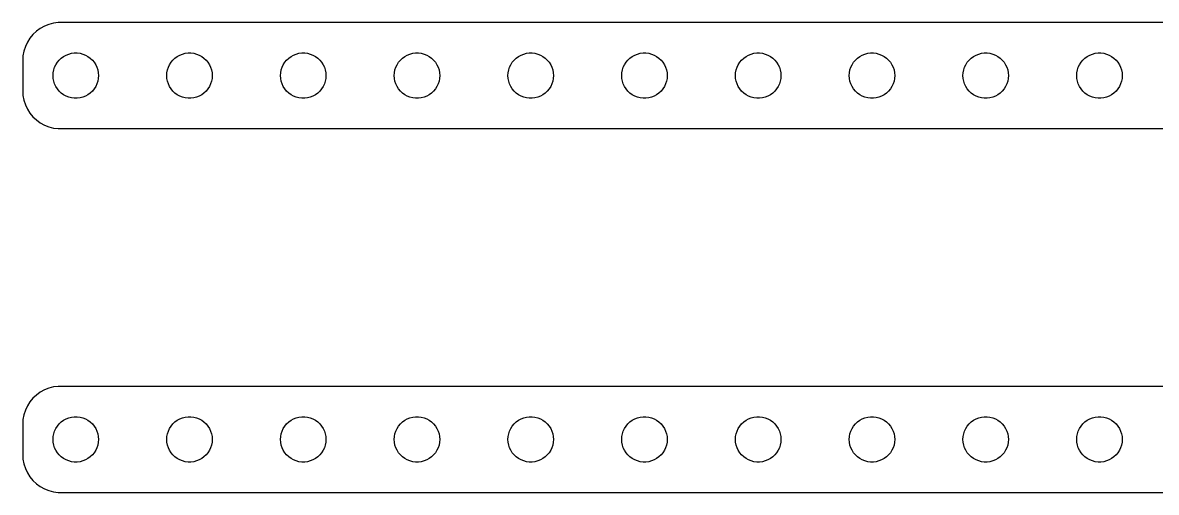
# Model space of a CAD drawing. Header units: metres. Extents: x -75 to 75, y 69 to 147.
# Drawn here: x -74.8 to 0, y 68.5 to 99.5 of the extents above; entities that cross this region are included whole.
import ezdxf

# ---------------------------------------------------------------- set-up
doc = ezdxf.new("R2010")
doc.units = ezdxf.units.M

msp = doc.modelspace()

# ---------------------------------------------------------------- linework, layer by layer
for p, q in [((-72.7184, 99.4557), (-73.0225, 99.3776)), ((-72.407, 99.4951), (-72.7184, 99.4557)), ((72.407, 99.4951), (-72.407, 99.4951)), ((-74.0724, 98.7114), (-74.2725, 98.4695)), ((-73.8436, 98.9263), (-74.0724, 98.7114)), ((-73.5896, 99.1108), (-73.8436, 98.9263)), ((-73.3144, 99.2621), (-73.5896, 99.1108)), ((-73.0225, 99.3776), (-73.3144, 99.2621)), ((-74.4408, 98.2044), (-74.5744, 97.9203)), ((-74.2725, 98.4695), (-74.4408, 98.2044)), ((-74.7303, 97.3133), (-74.75, 97)), ((-74.6714, 97.6217), (-74.7303, 97.3133)), ((-74.5744, 97.9203), (-74.6714, 97.6217)), ((-72.2061, 97.1558), (-72.0537, 97.2665)), ((-72.0537, 97.2665), (-71.8887, 97.3572)), ((-71.8887, 97.3572), (-71.7135, 97.4266)), ((-71.7135, 97.4266), (-71.5311, 97.4734)), ((-71.5311, 97.4734), (-71.3442, 97.497)), ((-71.3442, 97.497), (-71.1558, 97.497)), ((-71.1558, 97.497), (-70.9689, 97.4734)), ((-70.9689, 97.4734), (-70.7865, 97.4266)), ((-70.7865, 97.4266), (-70.6113, 97.3572)), ((-70.6113, 97.3572), (-70.4463, 97.2665)), ((-70.4463, 97.2665), (-70.2939, 97.1558)), ((-64.7061, 97.1558), (-64.5537, 97.2665)), ((-64.5537, 97.2665), (-64.3887, 97.3572)), ((-64.3887, 97.3572), (-64.2135, 97.4266)), ((-64.2135, 97.4266), (-64.0311, 97.4734)), ((-64.0311, 97.4734), (-63.8442, 97.497)), ((-63.8442, 97.497), (-63.6558, 97.497)), ((-63.6558, 97.497), (-63.4689, 97.4734)), ((-63.4689, 97.4734), (-63.2865, 97.4266)), ((-63.2865, 97.4266), (-63.1113, 97.3572)), ((-63.1113, 97.3572), (-62.9463, 97.2665)), ((-62.9463, 97.2665), (-62.7939, 97.1558)), ((-57.2061, 97.1558), (-57.0537, 97.2665)), ((-57.0537, 97.2665), (-56.8887, 97.3572)), ((-56.8887, 97.3572), (-56.7135, 97.4266)), ((-56.7135, 97.4266), (-56.5311, 97.4734)), ((-56.5311, 97.4734), (-56.3442, 97.497)), ((-56.3442, 97.497), (-56.1558, 97.497)), ((-56.1558, 97.497), (-55.9689, 97.4734)), ((-55.9689, 97.4734), (-55.7865, 97.4266)), ((-55.7865, 97.4266), (-55.6113, 97.3572)), ((-55.6113, 97.3572), (-55.4463, 97.2665)), ((-55.4463, 97.2665), (-55.2939, 97.1558)), ((-49.7061, 97.1558), (-49.5537, 97.2665)), ((-49.5537, 97.2665), (-49.3887, 97.3572)), ((-49.3887, 97.3572), (-49.2135, 97.4266)), ((-49.2135, 97.4266), (-49.0311, 97.4734)), ((-49.0311, 97.4734), (-48.8442, 97.497)), ((-48.8442, 97.497), (-48.6558, 97.497)), ((-48.6558, 97.497), (-48.4689, 97.4734)), ((-48.4689, 97.4734), (-48.2865, 97.4266)), ((-48.2865, 97.4266), (-48.1113, 97.3572)), ((-48.1113, 97.3572), (-47.9463, 97.2665)), ((-47.9463, 97.2665), (-47.7939, 97.1558)), ((-42.2061, 97.1558), (-42.0537, 97.2665)), ((-42.0537, 97.2665), (-41.8887, 97.3572)), ((-41.8887, 97.3572), (-41.7135, 97.4266)), ((-41.7135, 97.4266), (-41.5311, 97.4734)), ((-41.5311, 97.4734), (-41.3442, 97.497)), ((-41.3442, 97.497), (-41.1558, 97.497)), ((-41.1558, 97.497), (-40.9689, 97.4734)), ((-40.9689, 97.4734), (-40.7865, 97.4266)), ((-40.7865, 97.4266), (-40.6113, 97.3572)), ((-40.6113, 97.3572), (-40.4463, 97.2665)), ((-40.4463, 97.2665), (-40.2939, 97.1558)), ((-34.7061, 97.1558), (-34.5537, 97.2665)), ((-34.5537, 97.2665), (-34.3887, 97.3572)), ((-34.3887, 97.3572), (-34.2135, 97.4266)), ((-34.2135, 97.4266), (-34.0311, 97.4734)), ((-34.0311, 97.4734), (-33.8442, 97.497)), ((-33.8442, 97.497), (-33.6558, 97.497)), ((-33.6558, 97.497), (-33.4689, 97.4734)), ((-33.4689, 97.4734), (-33.2865, 97.4266)), ((-33.2865, 97.4266), (-33.1113, 97.3572)), ((-33.1113, 97.3572), (-32.9463, 97.2665)), ((-32.9463, 97.2665), (-32.7939, 97.1558)), ((-27.2061, 97.1558), (-27.0537, 97.2665)), ((-27.0537, 97.2665), (-26.8887, 97.3572)), ((-26.8887, 97.3572), (-26.7135, 97.4266)), ((-26.7135, 97.4266), (-26.5311, 97.4734)), ((-26.5311, 97.4734), (-26.3442, 97.497)), ((-26.3442, 97.497), (-26.1558, 97.497)), ((-26.1558, 97.497), (-25.9689, 97.4734)), ((-25.9689, 97.4734), (-25.7865, 97.4266)), ((-25.7865, 97.4266), (-25.6113, 97.3572)), ((-25.6113, 97.3572), (-25.4463, 97.2665)), ((-25.4463, 97.2665), (-25.2939, 97.1558)), ((-19.7061, 97.1558), (-19.5537, 97.2665)), ((-19.5537, 97.2665), (-19.3887, 97.3572)), ((-19.3887, 97.3572), (-19.2135, 97.4266)), ((-19.2135, 97.4266), (-19.0311, 97.4734)), ((-19.0311, 97.4734), (-18.8442, 97.497)), ((-18.8442, 97.497), (-18.6558, 97.497)), ((-18.6558, 97.497), (-18.4689, 97.4734)), ((-18.4689, 97.4734), (-18.2865, 97.4266)), ((-18.2865, 97.4266), (-18.1113, 97.3572)), ((-18.1113, 97.3572), (-17.9463, 97.2665)), ((-17.9463, 97.2665), (-17.7939, 97.1558)), ((-12.2061, 97.1558), (-12.0537, 97.2665)), ((-12.0537, 97.2665), (-11.8887, 97.3572)), ((-11.8887, 97.3572), (-11.7135, 97.4266)), ((-11.7135, 97.4266), (-11.5311, 97.4734)), ((-11.5311, 97.4734), (-11.3442, 97.497)), ((-11.3442, 97.497), (-11.1558, 97.497)), ((-11.1558, 97.497), (-10.9689, 97.4734)), ((-10.9689, 97.4734), (-10.7865, 97.4266)), ((-10.7865, 97.4266), (-10.6113, 97.3572)), ((-10.6113, 97.3572), (-10.4463, 97.2665)), ((-10.4463, 97.2665), (-10.2939, 97.1558)), ((-4.70613, 97.1558), (-4.55373, 97.2665)), ((-4.55373, 97.2665), (-4.38866, 97.3572)), ((-4.38866, 97.3572), (-4.21352, 97.4266)), ((-4.21352, 97.4266), (-4.03107, 97.4734)), ((-4.03107, 97.4734), (-3.84418, 97.497)), ((-3.84418, 97.497), (-3.65581, 97.497)), ((-3.65581, 97.497), (-3.46892, 97.4734)), ((-3.46892, 97.4734), (-3.28647, 97.4266)), ((-3.28647, 97.4266), (-3.11133, 97.3572)), ((-3.11133, 97.3572), (-2.94626, 97.2665)), ((-2.94626, 97.2665), (-2.79385, 97.1558)), ((-74.75, 97), (-74.75, 95)), ((-72.7029, 96.373), (-72.6447, 96.5522)), ((-72.6447, 96.5522), (-72.5645, 96.7226)), ((-72.5645, 96.7226), (-72.4635, 96.8817)), ((-72.4635, 96.8817), (-72.3434, 97.0268)), ((-72.3434, 97.0268), (-72.2061, 97.1558)), ((-70.2939, 97.1558), (-70.1565, 97.0268)), ((-70.1565, 97.0268), (-70.0365, 96.8817)), ((-70.0365, 96.8817), (-69.9355, 96.7226)), ((-69.9355, 96.7226), (-69.8553, 96.5522)), ((-69.8553, 96.5522), (-69.7971, 96.373)), ((-65.2029, 96.373), (-65.1447, 96.5522)), ((-65.1447, 96.5522), (-65.0645, 96.7226)), ((-65.0645, 96.7226), (-64.9635, 96.8817)), ((-64.9635, 96.8817), (-64.8434, 97.0268)), ((-64.8434, 97.0268), (-64.7061, 97.1558)), ((-62.7939, 97.1558), (-62.6565, 97.0268)), ((-62.6565, 97.0268), (-62.5365, 96.8817)), ((-62.5365, 96.8817), (-62.4355, 96.7226)), ((-62.4355, 96.7226), (-62.3553, 96.5522)), ((-62.3553, 96.5522), (-62.2971, 96.373)), ((-57.7029, 96.373), (-57.6447, 96.5522)), ((-57.6447, 96.5522), (-57.5645, 96.7226)), ((-57.5645, 96.7226), (-57.4635, 96.8817)), ((-57.4635, 96.8817), (-57.3434, 97.0268)), ((-57.3434, 97.0268), (-57.2061, 97.1558)), ((-55.2939, 97.1558), (-55.1565, 97.0268)), ((-55.1565, 97.0268), (-55.0365, 96.8817)), ((-55.0365, 96.8817), (-54.9355, 96.7226)), ((-54.9355, 96.7226), (-54.8553, 96.5522)), ((-54.8553, 96.5522), (-54.7971, 96.373)), ((-50.2029, 96.373), (-50.1447, 96.5522)), ((-50.1447, 96.5522), (-50.0645, 96.7226)), ((-50.0645, 96.7226), (-49.9635, 96.8817)), ((-49.9635, 96.8817), (-49.8434, 97.0268)), ((-49.8434, 97.0268), (-49.7061, 97.1558)), ((-47.7939, 97.1558), (-47.6565, 97.0268)), ((-47.6565, 97.0268), (-47.5365, 96.8817)), ((-47.5365, 96.8817), (-47.4355, 96.7226)), ((-47.4355, 96.7226), (-47.3553, 96.5522)), ((-47.3553, 96.5522), (-47.2971, 96.373)), ((-42.7029, 96.373), (-42.6447, 96.5522)), ((-42.6447, 96.5522), (-42.5645, 96.7226)), ((-42.5645, 96.7226), (-42.4635, 96.8817)), ((-42.4635, 96.8817), (-42.3434, 97.0268)), ((-42.3434, 97.0268), (-42.2061, 97.1558)), ((-40.2939, 97.1558), (-40.1565, 97.0268)), ((-40.1565, 97.0268), (-40.0365, 96.8817)), ((-40.0365, 96.8817), (-39.9355, 96.7226)), ((-39.9355, 96.7226), (-39.8553, 96.5522)), ((-39.8553, 96.5522), (-39.7971, 96.373)), ((-35.2029, 96.373), (-35.1447, 96.5522)), ((-35.1447, 96.5522), (-35.0645, 96.7226)), ((-35.0645, 96.7226), (-34.9635, 96.8817)), ((-34.9635, 96.8817), (-34.8434, 97.0268)), ((-34.8434, 97.0268), (-34.7061, 97.1558)), ((-32.7939, 97.1558), (-32.6565, 97.0268)), ((-32.6565, 97.0268), (-32.5365, 96.8817)), ((-32.5365, 96.8817), (-32.4355, 96.7226)), ((-32.4355, 96.7226), (-32.3553, 96.5522)), ((-32.3553, 96.5522), (-32.2971, 96.373)), ((-27.7029, 96.373), (-27.6447, 96.5522)), ((-27.6447, 96.5522), (-27.5645, 96.7226)), ((-27.5645, 96.7226), (-27.4635, 96.8817)), ((-27.4635, 96.8817), (-27.3434, 97.0268)), ((-27.3434, 97.0268), (-27.2061, 97.1558)), ((-25.2939, 97.1558), (-25.1565, 97.0268)), ((-25.1565, 97.0268), (-25.0365, 96.8817)), ((-25.0365, 96.8817), (-24.9355, 96.7226)), ((-24.9355, 96.7226), (-24.8553, 96.5522)), ((-24.8553, 96.5522), (-24.7971, 96.373)), ((-20.2029, 96.373), (-20.1447, 96.5522)), ((-20.1447, 96.5522), (-20.0645, 96.7226)), ((-20.0645, 96.7226), (-19.9635, 96.8817)), ((-19.9635, 96.8817), (-19.8434, 97.0268)), ((-19.8434, 97.0268), (-19.7061, 97.1558)), ((-17.7939, 97.1558), (-17.6565, 97.0268)), ((-17.6565, 97.0268), (-17.5365, 96.8817)), ((-17.5365, 96.8817), (-17.4355, 96.7226)), ((-17.4355, 96.7226), (-17.3553, 96.5522)), ((-17.3553, 96.5522), (-17.2971, 96.373)), ((-12.7029, 96.373), (-12.6447, 96.5522)), ((-12.6447, 96.5522), (-12.5645, 96.7226)), ((-12.5645, 96.7226), (-12.4635, 96.8817)), ((-12.4635, 96.8817), (-12.3434, 97.0268)), ((-12.3434, 97.0268), (-12.2061, 97.1558)), ((-10.2939, 97.1558), (-10.1565, 97.0268)), ((-10.1565, 97.0268), (-10.0365, 96.8817)), ((-10.0365, 96.8817), (-9.93553, 96.7226)), ((-9.93553, 96.7226), (-9.85533, 96.5522)), ((-9.85533, 96.5522), (-9.79712, 96.373)), ((-5.20287, 96.373), (-5.14465, 96.5522)), ((-5.14465, 96.5522), (-5.06445, 96.7226)), ((-5.06445, 96.7226), (-4.96352, 96.8817)), ((-4.96352, 96.8817), (-4.84344, 97.0268)), ((-4.84344, 97.0268), (-4.70613, 97.1558)), ((-2.79385, 97.1558), (-2.65654, 97.0268)), ((-2.65654, 97.0268), (-2.53647, 96.8817)), ((-2.53647, 96.8817), (-2.43553, 96.7226)), ((-2.43553, 96.7226), (-2.35533, 96.5522)), ((-2.35533, 96.5522), (-2.29712, 96.373)), ((-72.75, 96), (-72.7382, 96.188)), ((-72.7382, 95.812), (-72.75, 96)), ((-72.7382, 96.188), (-72.7029, 96.373)), ((-72.7029, 95.627), (-72.7382, 95.812)), ((-69.7971, 96.373), (-69.7618, 96.188)), ((-69.7618, 95.812), (-69.7971, 95.627)), ((-69.7618, 96.188), (-69.75, 96)), ((-69.75, 96), (-69.7618, 95.812)), ((-65.25, 96), (-65.2382, 96.188)), ((-65.2382, 95.812), (-65.25, 96)), ((-65.2382, 96.188), (-65.2029, 96.373)), ((-65.2029, 95.627), (-65.2382, 95.812)), ((-62.2971, 96.373), (-62.2618, 96.188)), ((-62.2618, 95.812), (-62.2971, 95.627)), ((-62.2618, 96.188), (-62.25, 96)), ((-62.25, 96), (-62.2618, 95.812)), ((-57.75, 96), (-57.7382, 96.188)), ((-57.7382, 95.812), (-57.75, 96)), ((-57.7382, 96.188), (-57.7029, 96.373)), ((-57.7029, 95.627), (-57.7382, 95.812)), ((-54.7971, 96.373), (-54.7618, 96.188)), ((-54.7618, 95.812), (-54.7971, 95.627)), ((-54.7618, 96.188), (-54.75, 96)), ((-54.75, 96), (-54.7618, 95.812)), ((-50.25, 96), (-50.2382, 96.188)), ((-50.2382, 95.812), (-50.25, 96)), ((-50.2382, 96.188), (-50.2029, 96.373)), ((-50.2029, 95.627), (-50.2382, 95.812)), ((-47.2971, 96.373), (-47.2618, 96.188)), ((-47.2618, 95.812), (-47.2971, 95.627)), ((-47.2618, 96.188), (-47.25, 96)), ((-47.25, 96), (-47.2618, 95.812)), ((-42.75, 96), (-42.7382, 96.188)), ((-42.7382, 95.812), (-42.75, 96)), ((-42.7382, 96.188), (-42.7029, 96.373)), ((-42.7029, 95.627), (-42.7382, 95.812)), ((-39.7971, 96.373), (-39.7618, 96.188)), ((-39.7618, 95.812), (-39.7971, 95.627)), ((-39.7618, 96.188), (-39.75, 96)), ((-39.75, 96), (-39.7618, 95.812)), ((-35.25, 96), (-35.2382, 96.188)), ((-35.2382, 95.812), (-35.25, 96)), ((-35.2382, 96.188), (-35.2029, 96.373)), ((-35.2029, 95.627), (-35.2382, 95.812)), ((-32.2971, 96.373), (-32.2618, 96.188)), ((-32.2618, 95.812), (-32.2971, 95.627)), ((-32.2618, 96.188), (-32.25, 96)), ((-32.25, 96), (-32.2618, 95.812)), ((-27.75, 96), (-27.7382, 96.188)), ((-27.7382, 95.812), (-27.75, 96)), ((-27.7382, 96.188), (-27.7029, 96.373)), ((-27.7029, 95.627), (-27.7382, 95.812)), ((-24.7971, 96.373), (-24.7618, 96.188)), ((-24.7618, 95.812), (-24.7971, 95.627)), ((-24.7618, 96.188), (-24.75, 96)), ((-24.75, 96), (-24.7618, 95.812)), ((-20.25, 96), (-20.2382, 96.188)), ((-20.2382, 95.812), (-20.25, 96)), ((-20.2382, 96.188), (-20.2029, 96.373)), ((-20.2029, 95.627), (-20.2382, 95.812)), ((-17.2971, 96.373), (-17.2618, 96.188)), ((-17.2618, 95.812), (-17.2971, 95.627)), ((-17.2618, 96.188), (-17.25, 96)), ((-17.25, 96), (-17.2618, 95.812)), ((-12.75, 96), (-12.7382, 96.188)), ((-12.7382, 95.812), (-12.75, 96)), ((-12.7382, 96.188), (-12.7029, 96.373)), ((-12.7029, 95.627), (-12.7382, 95.812)), ((-9.79712, 96.373), (-9.76183, 96.188)), ((-9.76183, 95.812), (-9.79712, 95.627)), ((-9.76183, 96.188), (-9.75, 96)), ((-9.75, 96), (-9.76183, 95.812)), ((-5.25, 96), (-5.23816, 96.188)), ((-5.23816, 95.812), (-5.25, 96)), ((-5.23816, 96.188), (-5.20287, 96.373)), ((-5.20287, 95.627), (-5.23816, 95.812)), ((-2.29712, 96.373), (-2.26183, 96.188)), ((-2.26183, 95.812), (-2.29712, 95.627)), ((-2.26183, 96.188), (-2.25, 96)), ((-2.25, 96), (-2.26183, 95.812)), ((-74.75, 95), (-74.7303, 94.6867)), ((-72.6447, 95.4478), (-72.7029, 95.627)), ((-72.5645, 95.2774), (-72.6447, 95.4478)), ((-72.4635, 95.1183), (-72.5645, 95.2774)), ((-72.3434, 94.9732), (-72.4635, 95.1183)), ((-72.2061, 94.8442), (-72.3434, 94.9732)), ((-70.1565, 94.9732), (-70.2939, 94.8442)), ((-70.0365, 95.1183), (-70.1565, 94.9732)), ((-69.9355, 95.2774), (-70.0365, 95.1183)), ((-69.8553, 95.4478), (-69.9355, 95.2774)), ((-69.7971, 95.627), (-69.8553, 95.4478)), ((-65.1447, 95.4478), (-65.2029, 95.627)), ((-65.0645, 95.2774), (-65.1447, 95.4478)), ((-64.9635, 95.1183), (-65.0645, 95.2774)), ((-64.8434, 94.9732), (-64.9635, 95.1183)), ((-64.7061, 94.8442), (-64.8434, 94.9732)), ((-62.6565, 94.9732), (-62.7939, 94.8442)), ((-62.5365, 95.1183), (-62.6565, 94.9732)), ((-62.4355, 95.2774), (-62.5365, 95.1183)), ((-62.3553, 95.4478), (-62.4355, 95.2774)), ((-62.2971, 95.627), (-62.3553, 95.4478)), ((-57.6447, 95.4478), (-57.7029, 95.627)), ((-57.5645, 95.2774), (-57.6447, 95.4478)), ((-57.4635, 95.1183), (-57.5645, 95.2774)), ((-57.3434, 94.9732), (-57.4635, 95.1183)), ((-57.2061, 94.8442), (-57.3434, 94.9732)), ((-55.1565, 94.9732), (-55.2939, 94.8442)), ((-55.0365, 95.1183), (-55.1565, 94.9732)), ((-54.9355, 95.2774), (-55.0365, 95.1183)), ((-54.8553, 95.4478), (-54.9355, 95.2774)), ((-54.7971, 95.627), (-54.8553, 95.4478)), ((-50.1447, 95.4478), (-50.2029, 95.627)), ((-50.0645, 95.2774), (-50.1447, 95.4478)), ((-49.9635, 95.1183), (-50.0645, 95.2774)), ((-49.8434, 94.9732), (-49.9635, 95.1183)), ((-49.7061, 94.8442), (-49.8434, 94.9732)), ((-47.6565, 94.9732), (-47.7939, 94.8442)), ((-47.5365, 95.1183), (-47.6565, 94.9732)), ((-47.4355, 95.2774), (-47.5365, 95.1183)), ((-47.3553, 95.4478), (-47.4355, 95.2774)), ((-47.2971, 95.627), (-47.3553, 95.4478)), ((-42.6447, 95.4478), (-42.7029, 95.627)), ((-42.5645, 95.2774), (-42.6447, 95.4478)), ((-42.4635, 95.1183), (-42.5645, 95.2774)), ((-42.3434, 94.9732), (-42.4635, 95.1183)), ((-42.2061, 94.8442), (-42.3434, 94.9732)), ((-40.1565, 94.9732), (-40.2939, 94.8442)), ((-40.0365, 95.1183), (-40.1565, 94.9732)), ((-39.9355, 95.2774), (-40.0365, 95.1183)), ((-39.8553, 95.4478), (-39.9355, 95.2774)), ((-39.7971, 95.627), (-39.8553, 95.4478)), ((-35.1447, 95.4478), (-35.2029, 95.627)), ((-35.0645, 95.2774), (-35.1447, 95.4478)), ((-34.9635, 95.1183), (-35.0645, 95.2774)), ((-34.8434, 94.9732), (-34.9635, 95.1183)), ((-34.7061, 94.8442), (-34.8434, 94.9732)), ((-32.6565, 94.9732), (-32.7939, 94.8442)), ((-32.5365, 95.1183), (-32.6565, 94.9732)), ((-32.4355, 95.2774), (-32.5365, 95.1183)), ((-32.3553, 95.4478), (-32.4355, 95.2774)), ((-32.2971, 95.627), (-32.3553, 95.4478)), ((-27.6447, 95.4478), (-27.7029, 95.627)), ((-27.5645, 95.2774), (-27.6447, 95.4478)), ((-27.4635, 95.1183), (-27.5645, 95.2774)), ((-27.3434, 94.9732), (-27.4635, 95.1183)), ((-27.2061, 94.8442), (-27.3434, 94.9732)), ((-25.1565, 94.9732), (-25.2939, 94.8442)), ((-25.0365, 95.1183), (-25.1565, 94.9732)), ((-24.9355, 95.2774), (-25.0365, 95.1183)), ((-24.8553, 95.4478), (-24.9355, 95.2774)), ((-24.7971, 95.627), (-24.8553, 95.4478)), ((-20.1447, 95.4478), (-20.2029, 95.627)), ((-20.0645, 95.2774), (-20.1447, 95.4478)), ((-19.9635, 95.1183), (-20.0645, 95.2774)), ((-19.8434, 94.9732), (-19.9635, 95.1183)), ((-19.7061, 94.8442), (-19.8434, 94.9732)), ((-17.6565, 94.9732), (-17.7939, 94.8442)), ((-17.5365, 95.1183), (-17.6565, 94.9732)), ((-17.4355, 95.2774), (-17.5365, 95.1183)), ((-17.3553, 95.4478), (-17.4355, 95.2774)), ((-17.2971, 95.627), (-17.3553, 95.4478)), ((-12.6447, 95.4478), (-12.7029, 95.627)), ((-12.5645, 95.2774), (-12.6447, 95.4478)), ((-12.4635, 95.1183), (-12.5645, 95.2774)), ((-12.3434, 94.9732), (-12.4635, 95.1183)), ((-12.2061, 94.8442), (-12.3434, 94.9732)), ((-10.1565, 94.9732), (-10.2939, 94.8442)), ((-10.0365, 95.1183), (-10.1565, 94.9732)), ((-9.93553, 95.2774), (-10.0365, 95.1183)), ((-9.85533, 95.4478), (-9.93553, 95.2774)), ((-9.79712, 95.627), (-9.85533, 95.4478)), ((-5.14465, 95.4478), (-5.20287, 95.627)), ((-5.06445, 95.2774), (-5.14465, 95.4478)), ((-4.96352, 95.1183), (-5.06445, 95.2774)), ((-4.84344, 94.9732), (-4.96352, 95.1183)), ((-4.70613, 94.8442), (-4.84344, 94.9732)), ((-2.65654, 94.9732), (-2.79385, 94.8442)), ((-2.53647, 95.1183), (-2.65654, 94.9732)), ((-2.43553, 95.2774), (-2.53647, 95.1183)), ((-2.35533, 95.4478), (-2.43553, 95.2774)), ((-2.29712, 95.627), (-2.35533, 95.4478)), ((-74.7303, 94.6867), (-74.6714, 94.3783)), ((-74.6714, 94.3783), (-74.5744, 94.0797)), ((-72.0537, 94.7335), (-72.2061, 94.8442)), ((-71.8887, 94.6428), (-72.0537, 94.7335)), ((-71.7135, 94.5734), (-71.8887, 94.6428)), ((-71.5311, 94.5266), (-71.7135, 94.5734)), ((-71.3442, 94.503), (-71.5311, 94.5266)), ((-71.1558, 94.503), (-71.3442, 94.503)), ((-70.9689, 94.5266), (-71.1558, 94.503)), ((-70.7865, 94.5734), (-70.9689, 94.5266)), ((-70.6113, 94.6428), (-70.7865, 94.5734)), ((-70.4463, 94.7335), (-70.6113, 94.6428)), ((-70.2939, 94.8442), (-70.4463, 94.7335)), ((-64.5537, 94.7335), (-64.7061, 94.8442)), ((-64.3887, 94.6428), (-64.5537, 94.7335)), ((-64.2135, 94.5734), (-64.3887, 94.6428)), ((-64.0311, 94.5266), (-64.2135, 94.5734)), ((-63.8442, 94.503), (-64.0311, 94.5266)), ((-63.6558, 94.503), (-63.8442, 94.503)), ((-63.4689, 94.5266), (-63.6558, 94.503)), ((-63.2865, 94.5734), (-63.4689, 94.5266)), ((-63.1113, 94.6428), (-63.2865, 94.5734)), ((-62.9463, 94.7335), (-63.1113, 94.6428)), ((-62.7939, 94.8442), (-62.9463, 94.7335)), ((-57.0537, 94.7335), (-57.2061, 94.8442)), ((-56.8887, 94.6428), (-57.0537, 94.7335)), ((-56.7135, 94.5734), (-56.8887, 94.6428)), ((-56.5311, 94.5266), (-56.7135, 94.5734)), ((-56.3442, 94.503), (-56.5311, 94.5266)), ((-56.1558, 94.503), (-56.3442, 94.503)), ((-55.9689, 94.5266), (-56.1558, 94.503)), ((-55.7865, 94.5734), (-55.9689, 94.5266)), ((-55.6113, 94.6428), (-55.7865, 94.5734)), ((-55.4463, 94.7335), (-55.6113, 94.6428)), ((-55.2939, 94.8442), (-55.4463, 94.7335)), ((-49.5537, 94.7335), (-49.7061, 94.8442)), ((-49.3887, 94.6428), (-49.5537, 94.7335)), ((-49.2135, 94.5734), (-49.3887, 94.6428)), ((-49.0311, 94.5266), (-49.2135, 94.5734)), ((-48.8442, 94.503), (-49.0311, 94.5266)), ((-48.6558, 94.503), (-48.8442, 94.503)), ((-48.4689, 94.5266), (-48.6558, 94.503)), ((-48.2865, 94.5734), (-48.4689, 94.5266)), ((-48.1113, 94.6428), (-48.2865, 94.5734)), ((-47.9463, 94.7335), (-48.1113, 94.6428)), ((-47.7939, 94.8442), (-47.9463, 94.7335)), ((-42.0537, 94.7335), (-42.2061, 94.8442)), ((-41.8887, 94.6428), (-42.0537, 94.7335)), ((-41.7135, 94.5734), (-41.8887, 94.6428)), ((-41.5311, 94.5266), (-41.7135, 94.5734)), ((-41.3442, 94.503), (-41.5311, 94.5266)), ((-41.1558, 94.503), (-41.3442, 94.503)), ((-40.9689, 94.5266), (-41.1558, 94.503)), ((-40.7865, 94.5734), (-40.9689, 94.5266)), ((-40.6113, 94.6428), (-40.7865, 94.5734)), ((-40.4463, 94.7335), (-40.6113, 94.6428)), ((-40.2939, 94.8442), (-40.4463, 94.7335)), ((-34.5537, 94.7335), (-34.7061, 94.8442)), ((-34.3887, 94.6428), (-34.5537, 94.7335)), ((-34.2135, 94.5734), (-34.3887, 94.6428)), ((-34.0311, 94.5266), (-34.2135, 94.5734)), ((-33.8442, 94.503), (-34.0311, 94.5266)), ((-33.6558, 94.503), (-33.8442, 94.503)), ((-33.4689, 94.5266), (-33.6558, 94.503)), ((-33.2865, 94.5734), (-33.4689, 94.5266)), ((-33.1113, 94.6428), (-33.2865, 94.5734)), ((-32.9463, 94.7335), (-33.1113, 94.6428)), ((-32.7939, 94.8442), (-32.9463, 94.7335)), ((-27.0537, 94.7335), (-27.2061, 94.8442)), ((-26.8887, 94.6428), (-27.0537, 94.7335)), ((-26.7135, 94.5734), (-26.8887, 94.6428)), ((-26.5311, 94.5266), (-26.7135, 94.5734)), ((-26.3442, 94.503), (-26.5311, 94.5266)), ((-26.1558, 94.503), (-26.3442, 94.503)), ((-25.9689, 94.5266), (-26.1558, 94.503)), ((-25.7865, 94.5734), (-25.9689, 94.5266)), ((-25.6113, 94.6428), (-25.7865, 94.5734)), ((-25.4463, 94.7335), (-25.6113, 94.6428)), ((-25.2939, 94.8442), (-25.4463, 94.7335)), ((-19.5537, 94.7335), (-19.7061, 94.8442)), ((-19.3887, 94.6428), (-19.5537, 94.7335)), ((-19.2135, 94.5734), (-19.3887, 94.6428)), ((-19.0311, 94.5266), (-19.2135, 94.5734)), ((-18.8442, 94.503), (-19.0311, 94.5266)), ((-18.6558, 94.503), (-18.8442, 94.503)), ((-18.4689, 94.5266), (-18.6558, 94.503)), ((-18.2865, 94.5734), (-18.4689, 94.5266)), ((-18.1113, 94.6428), (-18.2865, 94.5734)), ((-17.9463, 94.7335), (-18.1113, 94.6428)), ((-17.7939, 94.8442), (-17.9463, 94.7335)), ((-12.0537, 94.7335), (-12.2061, 94.8442)), ((-11.8887, 94.6428), (-12.0537, 94.7335)), ((-11.7135, 94.5734), (-11.8887, 94.6428)), ((-11.5311, 94.5266), (-11.7135, 94.5734)), ((-11.3442, 94.503), (-11.5311, 94.5266)), ((-11.1558, 94.503), (-11.3442, 94.503)), ((-10.9689, 94.5266), (-11.1558, 94.503)), ((-10.7865, 94.5734), (-10.9689, 94.5266)), ((-10.6113, 94.6428), (-10.7865, 94.5734)), ((-10.4463, 94.7335), (-10.6113, 94.6428)), ((-10.2939, 94.8442), (-10.4463, 94.7335)), ((-4.55373, 94.7335), (-4.70613, 94.8442)), ((-4.38866, 94.6428), (-4.55373, 94.7335)), ((-4.21352, 94.5734), (-4.38866, 94.6428)), ((-4.03107, 94.5266), (-4.21352, 94.5734)), ((-3.84418, 94.503), (-4.03107, 94.5266)), ((-3.65581, 94.503), (-3.84418, 94.503)), ((-3.46892, 94.5266), (-3.65581, 94.503)), ((-3.28647, 94.5734), (-3.46892, 94.5266)), ((-3.11133, 94.6428), (-3.28647, 94.5734)), ((-2.94626, 94.7335), (-3.11133, 94.6428)), ((-2.79385, 94.8442), (-2.94626, 94.7335)), ((-74.5744, 94.0797), (-74.4408, 93.7956)), ((-74.4408, 93.7956), (-74.2725, 93.5305)), ((-74.2725, 93.5305), (-74.0724, 93.2886)), ((-74.0724, 93.2886), (-73.8436, 93.0737)), ((-73.8436, 93.0737), (-73.5896, 92.8892)), ((-73.5896, 92.8892), (-73.3144, 92.7379)), ((-73.3144, 92.7379), (-73.0225, 92.6224)), ((-73.0225, 92.6224), (-72.7184, 92.5443)), ((-72.7184, 92.5443), (-72.407, 92.5049)), ((-72.407, 92.5049), (72.407, 92.5049)), ((-73.8436, 74.9263), (-74.0724, 74.7114)), ((-73.5896, 75.1108), (-73.8436, 74.9263)), ((-73.3144, 75.2621), (-73.5896, 75.1108)), ((-73.0225, 75.3776), (-73.3144, 75.2621)), ((-72.7184, 75.4557), (-73.0225, 75.3776)), ((-72.407, 75.4951), (-72.7184, 75.4557)), ((72.407, 75.4951), (-72.407, 75.4951)), ((-74.4408, 74.2044), (-74.5744, 73.9203)), ((-74.2725, 74.4695), (-74.4408, 74.2044)), ((-74.0724, 74.7114), (-74.2725, 74.4695)), ((-74.7303, 73.3133), (-74.75, 73)), ((-74.6714, 73.6217), (-74.7303, 73.3133)), ((-74.5744, 73.9203), (-74.6714, 73.6217)), ((-72.2061, 73.1558), (-72.0537, 73.2665)), ((-72.0537, 73.2665), (-71.8887, 73.3572)), ((-71.8887, 73.3572), (-71.7135, 73.4266)), ((-71.7135, 73.4266), (-71.5311, 73.4734)), ((-71.5311, 73.4734), (-71.3442, 73.497)), ((-71.3442, 73.497), (-71.1558, 73.497)), ((-71.1558, 73.497), (-70.9689, 73.4734)), ((-70.9689, 73.4734), (-70.7865, 73.4266)), ((-70.7865, 73.4266), (-70.6113, 73.3572)), ((-70.6113, 73.3572), (-70.4463, 73.2665)), ((-70.4463, 73.2665), (-70.2939, 73.1558)), ((-64.7061, 73.1558), (-64.5537, 73.2665)), ((-64.5537, 73.2665), (-64.3887, 73.3572)), ((-64.3887, 73.3572), (-64.2135, 73.4266)), ((-64.2135, 73.4266), (-64.0311, 73.4734)), ((-64.0311, 73.4734), (-63.8442, 73.497)), ((-63.8442, 73.497), (-63.6558, 73.497)), ((-63.6558, 73.497), (-63.4689, 73.4734)), ((-63.4689, 73.4734), (-63.2865, 73.4266)), ((-63.2865, 73.4266), (-63.1113, 73.3572)), ((-63.1113, 73.3572), (-62.9463, 73.2665)), ((-62.9463, 73.2665), (-62.7939, 73.1558)), ((-57.2061, 73.1558), (-57.0537, 73.2665)), ((-57.0537, 73.2665), (-56.8887, 73.3572)), ((-56.8887, 73.3572), (-56.7135, 73.4266)), ((-56.7135, 73.4266), (-56.5311, 73.4734)), ((-56.5311, 73.4734), (-56.3442, 73.497)), ((-56.3442, 73.497), (-56.1558, 73.497)), ((-56.1558, 73.497), (-55.9689, 73.4734)), ((-55.9689, 73.4734), (-55.7865, 73.4266)), ((-55.7865, 73.4266), (-55.6113, 73.3572)), ((-55.6113, 73.3572), (-55.4463, 73.2665)), ((-55.4463, 73.2665), (-55.2939, 73.1558)), ((-49.7061, 73.1558), (-49.5537, 73.2665)), ((-49.5537, 73.2665), (-49.3887, 73.3572)), ((-49.3887, 73.3572), (-49.2135, 73.4266)), ((-49.2135, 73.4266), (-49.0311, 73.4734)), ((-49.0311, 73.4734), (-48.8442, 73.497)), ((-48.8442, 73.497), (-48.6558, 73.497)), ((-48.6558, 73.497), (-48.4689, 73.4734)), ((-48.4689, 73.4734), (-48.2865, 73.4266)), ((-48.2865, 73.4266), (-48.1113, 73.3572)), ((-48.1113, 73.3572), (-47.9463, 73.2665)), ((-47.9463, 73.2665), (-47.7939, 73.1558)), ((-42.2061, 73.1558), (-42.0537, 73.2665)), ((-42.0537, 73.2665), (-41.8887, 73.3572)), ((-41.8887, 73.3572), (-41.7135, 73.4266)), ((-41.7135, 73.4266), (-41.5311, 73.4734)), ((-41.5311, 73.4734), (-41.3442, 73.497)), ((-41.3442, 73.497), (-41.1558, 73.497)), ((-41.1558, 73.497), (-40.9689, 73.4734)), ((-40.9689, 73.4734), (-40.7865, 73.4266)), ((-40.7865, 73.4266), (-40.6113, 73.3572)), ((-40.6113, 73.3572), (-40.4463, 73.2665)), ((-40.4463, 73.2665), (-40.2939, 73.1558)), ((-34.7061, 73.1558), (-34.5537, 73.2665)), ((-34.5537, 73.2665), (-34.3887, 73.3572)), ((-34.3887, 73.3572), (-34.2135, 73.4266)), ((-34.2135, 73.4266), (-34.0311, 73.4734)), ((-34.0311, 73.4734), (-33.8442, 73.497)), ((-33.8442, 73.497), (-33.6558, 73.497)), ((-33.6558, 73.497), (-33.4689, 73.4734)), ((-33.4689, 73.4734), (-33.2865, 73.4266)), ((-33.2865, 73.4266), (-33.1113, 73.3572)), ((-33.1113, 73.3572), (-32.9463, 73.2665)), ((-32.9463, 73.2665), (-32.7939, 73.1558)), ((-27.2061, 73.1558), (-27.0537, 73.2665)), ((-27.0537, 73.2665), (-26.8887, 73.3572)), ((-26.8887, 73.3572), (-26.7135, 73.4266)), ((-26.7135, 73.4266), (-26.5311, 73.4734)), ((-26.5311, 73.4734), (-26.3442, 73.497)), ((-26.3442, 73.497), (-26.1558, 73.497)), ((-26.1558, 73.497), (-25.9689, 73.4734)), ((-25.9689, 73.4734), (-25.7865, 73.4266)), ((-25.7865, 73.4266), (-25.6113, 73.3572)), ((-25.6113, 73.3572), (-25.4463, 73.2665)), ((-25.4463, 73.2665), (-25.2939, 73.1558)), ((-19.7061, 73.1558), (-19.5537, 73.2665)), ((-19.5537, 73.2665), (-19.3887, 73.3572)), ((-19.3887, 73.3572), (-19.2135, 73.4266)), ((-19.2135, 73.4266), (-19.0311, 73.4734)), ((-19.0311, 73.4734), (-18.8442, 73.497)), ((-18.8442, 73.497), (-18.6558, 73.497)), ((-18.6558, 73.497), (-18.4689, 73.4734)), ((-18.4689, 73.4734), (-18.2865, 73.4266)), ((-18.2865, 73.4266), (-18.1113, 73.3572)), ((-18.1113, 73.3572), (-17.9463, 73.2665)), ((-17.9463, 73.2665), (-17.7939, 73.1558)), ((-12.2061, 73.1558), (-12.0537, 73.2665)), ((-12.0537, 73.2665), (-11.8887, 73.3572)), ((-11.8887, 73.3572), (-11.7135, 73.4266)), ((-11.7135, 73.4266), (-11.5311, 73.4734)), ((-11.5311, 73.4734), (-11.3442, 73.497)), ((-11.3442, 73.497), (-11.1558, 73.497)), ((-11.1558, 73.497), (-10.9689, 73.4734)), ((-10.9689, 73.4734), (-10.7865, 73.4266)), ((-10.7865, 73.4266), (-10.6113, 73.3572)), ((-10.6113, 73.3572), (-10.4463, 73.2665)), ((-10.4463, 73.2665), (-10.2939, 73.1558)), ((-4.70613, 73.1558), (-4.55373, 73.2665)), ((-4.55373, 73.2665), (-4.38866, 73.3572)), ((-4.38866, 73.3572), (-4.21352, 73.4266)), ((-4.21352, 73.4266), (-4.03107, 73.4734)), ((-4.03107, 73.4734), (-3.84418, 73.497)), ((-3.84418, 73.497), (-3.65581, 73.497)), ((-3.65581, 73.497), (-3.46892, 73.4734)), ((-3.46892, 73.4734), (-3.28647, 73.4266)), ((-3.28647, 73.4266), (-3.11133, 73.3572)), ((-3.11133, 73.3572), (-2.94626, 73.2665)), ((-2.94626, 73.2665), (-2.79385, 73.1558)), ((-74.75, 73), (-74.75, 71)), ((-72.7029, 72.373), (-72.6447, 72.5522)), ((-72.6447, 72.5522), (-72.5645, 72.7226)), ((-72.5645, 72.7226), (-72.4635, 72.8817)), ((-72.4635, 72.8817), (-72.3434, 73.0268)), ((-72.3434, 73.0268), (-72.2061, 73.1558)), ((-70.2939, 73.1558), (-70.1565, 73.0268)), ((-70.1565, 73.0268), (-70.0365, 72.8817)), ((-70.0365, 72.8817), (-69.9355, 72.7226)), ((-69.9355, 72.7226), (-69.8553, 72.5522)), ((-69.8553, 72.5522), (-69.7971, 72.373)), ((-65.2029, 72.373), (-65.1447, 72.5522)), ((-65.1447, 72.5522), (-65.0645, 72.7226)), ((-65.0645, 72.7226), (-64.9635, 72.8817)), ((-64.9635, 72.8817), (-64.8434, 73.0268)), ((-64.8434, 73.0268), (-64.7061, 73.1558)), ((-62.7939, 73.1558), (-62.6565, 73.0268)), ((-62.6565, 73.0268), (-62.5365, 72.8817)), ((-62.5365, 72.8817), (-62.4355, 72.7226)), ((-62.4355, 72.7226), (-62.3553, 72.5522)), ((-62.3553, 72.5522), (-62.2971, 72.373)), ((-57.7029, 72.373), (-57.6447, 72.5522)), ((-57.6447, 72.5522), (-57.5645, 72.7226)), ((-57.5645, 72.7226), (-57.4635, 72.8817)), ((-57.4635, 72.8817), (-57.3434, 73.0268)), ((-57.3434, 73.0268), (-57.2061, 73.1558)), ((-55.2939, 73.1558), (-55.1565, 73.0268)), ((-55.1565, 73.0268), (-55.0365, 72.8817)), ((-55.0365, 72.8817), (-54.9355, 72.7226)), ((-54.9355, 72.7226), (-54.8553, 72.5522)), ((-54.8553, 72.5522), (-54.7971, 72.373)), ((-50.2029, 72.373), (-50.1447, 72.5522)), ((-50.1447, 72.5522), (-50.0645, 72.7226)), ((-50.0645, 72.7226), (-49.9635, 72.8817)), ((-49.9635, 72.8817), (-49.8434, 73.0268)), ((-49.8434, 73.0268), (-49.7061, 73.1558)), ((-47.7939, 73.1558), (-47.6565, 73.0268)), ((-47.6565, 73.0268), (-47.5365, 72.8817)), ((-47.5365, 72.8817), (-47.4355, 72.7226)), ((-47.4355, 72.7226), (-47.3553, 72.5522)), ((-47.3553, 72.5522), (-47.2971, 72.373)), ((-42.7029, 72.373), (-42.6447, 72.5522)), ((-42.6447, 72.5522), (-42.5645, 72.7226)), ((-42.5645, 72.7226), (-42.4635, 72.8817)), ((-42.4635, 72.8817), (-42.3434, 73.0268)), ((-42.3434, 73.0268), (-42.2061, 73.1558)), ((-40.2939, 73.1558), (-40.1565, 73.0268)), ((-40.1565, 73.0268), (-40.0365, 72.8817)), ((-40.0365, 72.8817), (-39.9355, 72.7226)), ((-39.9355, 72.7226), (-39.8553, 72.5522)), ((-39.8553, 72.5522), (-39.7971, 72.373)), ((-35.2029, 72.373), (-35.1447, 72.5522)), ((-35.1447, 72.5522), (-35.0645, 72.7226)), ((-35.0645, 72.7226), (-34.9635, 72.8817)), ((-34.9635, 72.8817), (-34.8434, 73.0268)), ((-34.8434, 73.0268), (-34.7061, 73.1558)), ((-32.7939, 73.1558), (-32.6565, 73.0268)), ((-32.6565, 73.0268), (-32.5365, 72.8817)), ((-32.5365, 72.8817), (-32.4355, 72.7226)), ((-32.4355, 72.7226), (-32.3553, 72.5522)), ((-32.3553, 72.5522), (-32.2971, 72.373)), ((-27.7029, 72.373), (-27.6447, 72.5522)), ((-27.6447, 72.5522), (-27.5645, 72.7226)), ((-27.5645, 72.7226), (-27.4635, 72.8817)), ((-27.4635, 72.8817), (-27.3434, 73.0268)), ((-27.3434, 73.0268), (-27.2061, 73.1558)), ((-25.2939, 73.1558), (-25.1565, 73.0268)), ((-25.1565, 73.0268), (-25.0365, 72.8817)), ((-25.0365, 72.8817), (-24.9355, 72.7226)), ((-24.9355, 72.7226), (-24.8553, 72.5522)), ((-24.8553, 72.5522), (-24.7971, 72.373)), ((-20.2029, 72.373), (-20.1447, 72.5522)), ((-20.1447, 72.5522), (-20.0645, 72.7226)), ((-20.0645, 72.7226), (-19.9635, 72.8817)), ((-19.9635, 72.8817), (-19.8434, 73.0268)), ((-19.8434, 73.0268), (-19.7061, 73.1558)), ((-17.7939, 73.1558), (-17.6565, 73.0268)), ((-17.6565, 73.0268), (-17.5365, 72.8817)), ((-17.5365, 72.8817), (-17.4355, 72.7226)), ((-17.4355, 72.7226), (-17.3553, 72.5522)), ((-17.3553, 72.5522), (-17.2971, 72.373)), ((-12.7029, 72.373), (-12.6447, 72.5522)), ((-12.6447, 72.5522), (-12.5645, 72.7226)), ((-12.5645, 72.7226), (-12.4635, 72.8817)), ((-12.4635, 72.8817), (-12.3434, 73.0268)), ((-12.3434, 73.0268), (-12.2061, 73.1558)), ((-10.2939, 73.1558), (-10.1565, 73.0268)), ((-10.1565, 73.0268), (-10.0365, 72.8817)), ((-10.0365, 72.8817), (-9.93553, 72.7226)), ((-9.93553, 72.7226), (-9.85533, 72.5522)), ((-9.85533, 72.5522), (-9.79712, 72.373)), ((-5.20287, 72.373), (-5.14465, 72.5522)), ((-5.14465, 72.5522), (-5.06445, 72.7226)), ((-5.06445, 72.7226), (-4.96352, 72.8817)), ((-4.96352, 72.8817), (-4.84344, 73.0268)), ((-4.84344, 73.0268), (-4.70613, 73.1558)), ((-2.79385, 73.1558), (-2.65654, 73.0268)), ((-2.65654, 73.0268), (-2.53647, 72.8817)), ((-2.53647, 72.8817), (-2.43553, 72.7226)), ((-2.43553, 72.7226), (-2.35533, 72.5522)), ((-2.35533, 72.5522), (-2.29712, 72.373)), ((-72.75, 72), (-72.7382, 72.188)), ((-72.7382, 71.812), (-72.75, 72)), ((-72.7382, 72.188), (-72.7029, 72.373)), ((-72.7029, 71.627), (-72.7382, 71.812)), ((-69.7971, 72.373), (-69.7618, 72.188)), ((-69.7618, 71.812), (-69.7971, 71.627)), ((-69.7618, 72.188), (-69.75, 72)), ((-69.75, 72), (-69.7618, 71.812)), ((-65.25, 72), (-65.2382, 72.188)), ((-65.2382, 71.812), (-65.25, 72)), ((-65.2382, 72.188), (-65.2029, 72.373)), ((-65.2029, 71.627), (-65.2382, 71.812)), ((-62.2971, 72.373), (-62.2618, 72.188)), ((-62.2618, 71.812), (-62.2971, 71.627)), ((-62.2618, 72.188), (-62.25, 72)), ((-62.25, 72), (-62.2618, 71.812)), ((-57.75, 72), (-57.7382, 72.188)), ((-57.7382, 71.812), (-57.75, 72)), ((-57.7382, 72.188), (-57.7029, 72.373)), ((-57.7029, 71.627), (-57.7382, 71.812)), ((-54.7971, 72.373), (-54.7618, 72.188)), ((-54.7618, 71.812), (-54.7971, 71.627)), ((-54.7618, 72.188), (-54.75, 72)), ((-54.75, 72), (-54.7618, 71.812)), ((-50.25, 72), (-50.2382, 72.188)), ((-50.2382, 71.812), (-50.25, 72)), ((-50.2382, 72.188), (-50.2029, 72.373)), ((-50.2029, 71.627), (-50.2382, 71.812)), ((-47.2971, 72.373), (-47.2618, 72.188)), ((-47.2618, 71.812), (-47.2971, 71.627)), ((-47.2618, 72.188), (-47.25, 72)), ((-47.25, 72), (-47.2618, 71.812)), ((-42.75, 72), (-42.7382, 72.188)), ((-42.7382, 71.812), (-42.75, 72)), ((-42.7382, 72.188), (-42.7029, 72.373)), ((-42.7029, 71.627), (-42.7382, 71.812)), ((-39.7971, 72.373), (-39.7618, 72.188)), ((-39.7618, 71.812), (-39.7971, 71.627)), ((-39.7618, 72.188), (-39.75, 72)), ((-39.75, 72), (-39.7618, 71.812)), ((-35.25, 72), (-35.2382, 72.188)), ((-35.2382, 71.812), (-35.25, 72)), ((-35.2382, 72.188), (-35.2029, 72.373)), ((-35.2029, 71.627), (-35.2382, 71.812)), ((-32.2971, 72.373), (-32.2618, 72.188)), ((-32.2618, 71.812), (-32.2971, 71.627)), ((-32.2618, 72.188), (-32.25, 72)), ((-32.25, 72), (-32.2618, 71.812)), ((-27.75, 72), (-27.7382, 72.188)), ((-27.7382, 71.812), (-27.75, 72)), ((-27.7382, 72.188), (-27.7029, 72.373)), ((-27.7029, 71.627), (-27.7382, 71.812)), ((-24.7971, 72.373), (-24.7618, 72.188)), ((-24.7618, 71.812), (-24.7971, 71.627)), ((-24.7618, 72.188), (-24.75, 72)), ((-24.75, 72), (-24.7618, 71.812)), ((-20.25, 72), (-20.2382, 72.188)), ((-20.2382, 71.812), (-20.25, 72)), ((-20.2382, 72.188), (-20.2029, 72.373)), ((-20.2029, 71.627), (-20.2382, 71.812)), ((-17.2971, 72.373), (-17.2618, 72.188)), ((-17.2618, 71.812), (-17.2971, 71.627)), ((-17.2618, 72.188), (-17.25, 72)), ((-17.25, 72), (-17.2618, 71.812)), ((-12.75, 72), (-12.7382, 72.188)), ((-12.7382, 71.812), (-12.75, 72)), ((-12.7382, 72.188), (-12.7029, 72.373)), ((-12.7029, 71.627), (-12.7382, 71.812)), ((-9.79712, 72.373), (-9.76183, 72.188)), ((-9.76183, 71.812), (-9.79712, 71.627)), ((-9.76183, 72.188), (-9.75, 72)), ((-9.75, 72), (-9.76183, 71.812)), ((-5.25, 72), (-5.23816, 72.188)), ((-5.23816, 71.812), (-5.25, 72)), ((-5.23816, 72.188), (-5.20287, 72.373)), ((-5.20287, 71.627), (-5.23816, 71.812)), ((-2.29712, 72.373), (-2.26183, 72.188)), ((-2.26183, 71.812), (-2.29712, 71.627)), ((-2.26183, 72.188), (-2.25, 72)), ((-2.25, 72), (-2.26183, 71.812)), ((-72.6447, 71.4478), (-72.7029, 71.627)), ((-72.5645, 71.2774), (-72.6447, 71.4478)), ((-72.4635, 71.1183), (-72.5645, 71.2774)), ((-72.3434, 70.9732), (-72.4635, 71.1183)), ((-70.0365, 71.1183), (-70.1565, 70.9732)), ((-69.9355, 71.2774), (-70.0365, 71.1183)), ((-69.8553, 71.4478), (-69.9355, 71.2774)), ((-69.7971, 71.627), (-69.8553, 71.4478)), ((-65.1447, 71.4478), (-65.2029, 71.627)), ((-65.0645, 71.2774), (-65.1447, 71.4478)), ((-64.9635, 71.1183), (-65.0645, 71.2774)), ((-64.8434, 70.9732), (-64.9635, 71.1183)), ((-62.5365, 71.1183), (-62.6565, 70.9732)), ((-62.4355, 71.2774), (-62.5365, 71.1183)), ((-62.3553, 71.4478), (-62.4355, 71.2774)), ((-62.2971, 71.627), (-62.3553, 71.4478)), ((-57.6447, 71.4478), (-57.7029, 71.627)), ((-57.5645, 71.2774), (-57.6447, 71.4478)), ((-57.4635, 71.1183), (-57.5645, 71.2774)), ((-57.3434, 70.9732), (-57.4635, 71.1183)), ((-55.0365, 71.1183), (-55.1565, 70.9732)), ((-54.9355, 71.2774), (-55.0365, 71.1183)), ((-54.8553, 71.4478), (-54.9355, 71.2774)), ((-54.7971, 71.627), (-54.8553, 71.4478)), ((-50.1447, 71.4478), (-50.2029, 71.627)), ((-50.0645, 71.2774), (-50.1447, 71.4478)), ((-49.9635, 71.1183), (-50.0645, 71.2774)), ((-49.8434, 70.9732), (-49.9635, 71.1183)), ((-47.5365, 71.1183), (-47.6565, 70.9732)), ((-47.4355, 71.2774), (-47.5365, 71.1183)), ((-47.3553, 71.4478), (-47.4355, 71.2774)), ((-47.2971, 71.627), (-47.3553, 71.4478)), ((-42.6447, 71.4478), (-42.7029, 71.627)), ((-42.5645, 71.2774), (-42.6447, 71.4478)), ((-42.4635, 71.1183), (-42.5645, 71.2774)), ((-42.3434, 70.9732), (-42.4635, 71.1183)), ((-40.0365, 71.1183), (-40.1565, 70.9732)), ((-39.9355, 71.2774), (-40.0365, 71.1183)), ((-39.8553, 71.4478), (-39.9355, 71.2774)), ((-39.7971, 71.627), (-39.8553, 71.4478)), ((-35.1447, 71.4478), (-35.2029, 71.627)), ((-35.0645, 71.2774), (-35.1447, 71.4478)), ((-34.9635, 71.1183), (-35.0645, 71.2774)), ((-34.8434, 70.9732), (-34.9635, 71.1183)), ((-32.5365, 71.1183), (-32.6565, 70.9732)), ((-32.4355, 71.2774), (-32.5365, 71.1183)), ((-32.3553, 71.4478), (-32.4355, 71.2774)), ((-32.2971, 71.627), (-32.3553, 71.4478)), ((-27.6447, 71.4478), (-27.7029, 71.627)), ((-27.5645, 71.2774), (-27.6447, 71.4478)), ((-27.4635, 71.1183), (-27.5645, 71.2774)), ((-27.3434, 70.9732), (-27.4635, 71.1183)), ((-25.0365, 71.1183), (-25.1565, 70.9732)), ((-24.9355, 71.2774), (-25.0365, 71.1183)), ((-24.8553, 71.4478), (-24.9355, 71.2774)), ((-24.7971, 71.627), (-24.8553, 71.4478)), ((-20.1447, 71.4478), (-20.2029, 71.627)), ((-20.0645, 71.2774), (-20.1447, 71.4478)), ((-19.9635, 71.1183), (-20.0645, 71.2774)), ((-19.8434, 70.9732), (-19.9635, 71.1183)), ((-17.5365, 71.1183), (-17.6565, 70.9732)), ((-17.4355, 71.2774), (-17.5365, 71.1183)), ((-17.3553, 71.4478), (-17.4355, 71.2774)), ((-17.2971, 71.627), (-17.3553, 71.4478)), ((-12.6447, 71.4478), (-12.7029, 71.627)), ((-12.5645, 71.2774), (-12.6447, 71.4478)), ((-12.4635, 71.1183), (-12.5645, 71.2774)), ((-12.3434, 70.9732), (-12.4635, 71.1183)), ((-10.0365, 71.1183), (-10.1565, 70.9732)), ((-9.93553, 71.2774), (-10.0365, 71.1183)), ((-9.85533, 71.4478), (-9.93553, 71.2774)), ((-9.79712, 71.627), (-9.85533, 71.4478)), ((-5.14465, 71.4478), (-5.20287, 71.627)), ((-5.06445, 71.2774), (-5.14465, 71.4478)), ((-4.96352, 71.1183), (-5.06445, 71.2774)), ((-4.84344, 70.9732), (-4.96352, 71.1183)), ((-2.53647, 71.1183), (-2.65654, 70.9732)), ((-2.43553, 71.2774), (-2.53647, 71.1183)), ((-2.35533, 71.4478), (-2.43553, 71.2774)), ((-2.29712, 71.627), (-2.35533, 71.4478)), ((-74.75, 71), (-74.7303, 70.6867)), ((-74.7303, 70.6867), (-74.6714, 70.3783)), ((-74.6714, 70.3783), (-74.5744, 70.0797)), ((-72.2061, 70.8442), (-72.3434, 70.9732)), ((-72.0537, 70.7335), (-72.2061, 70.8442)), ((-71.8887, 70.6428), (-72.0537, 70.7335)), ((-71.7135, 70.5734), (-71.8887, 70.6428)), ((-71.5311, 70.5266), (-71.7135, 70.5734)), ((-71.3442, 70.503), (-71.5311, 70.5266)), ((-71.1558, 70.503), (-71.3442, 70.503)), ((-70.9689, 70.5266), (-71.1558, 70.503)), ((-70.7865, 70.5734), (-70.9689, 70.5266)), ((-70.6113, 70.6428), (-70.7865, 70.5734)), ((-70.4463, 70.7335), (-70.6113, 70.6428)), ((-70.2939, 70.8442), (-70.4463, 70.7335)), ((-70.1565, 70.9732), (-70.2939, 70.8442)), ((-64.7061, 70.8442), (-64.8434, 70.9732)), ((-64.5537, 70.7335), (-64.7061, 70.8442)), ((-64.3887, 70.6428), (-64.5537, 70.7335)), ((-64.2135, 70.5734), (-64.3887, 70.6428)), ((-64.0311, 70.5266), (-64.2135, 70.5734)), ((-63.8442, 70.503), (-64.0311, 70.5266)), ((-63.6558, 70.503), (-63.8442, 70.503)), ((-63.4689, 70.5266), (-63.6558, 70.503)), ((-63.2865, 70.5734), (-63.4689, 70.5266)), ((-63.1113, 70.6428), (-63.2865, 70.5734)), ((-62.9463, 70.7335), (-63.1113, 70.6428)), ((-62.7939, 70.8442), (-62.9463, 70.7335)), ((-62.6565, 70.9732), (-62.7939, 70.8442)), ((-57.2061, 70.8442), (-57.3434, 70.9732)), ((-57.0537, 70.7335), (-57.2061, 70.8442)), ((-56.8887, 70.6428), (-57.0537, 70.7335)), ((-56.7135, 70.5734), (-56.8887, 70.6428)), ((-56.5311, 70.5266), (-56.7135, 70.5734)), ((-56.3442, 70.503), (-56.5311, 70.5266)), ((-56.1558, 70.503), (-56.3442, 70.503)), ((-55.9689, 70.5266), (-56.1558, 70.503)), ((-55.7865, 70.5734), (-55.9689, 70.5266)), ((-55.6113, 70.6428), (-55.7865, 70.5734)), ((-55.4463, 70.7335), (-55.6113, 70.6428)), ((-55.2939, 70.8442), (-55.4463, 70.7335)), ((-55.1565, 70.9732), (-55.2939, 70.8442)), ((-49.7061, 70.8442), (-49.8434, 70.9732)), ((-49.5537, 70.7335), (-49.7061, 70.8442)), ((-49.3887, 70.6428), (-49.5537, 70.7335)), ((-49.2135, 70.5734), (-49.3887, 70.6428)), ((-49.0311, 70.5266), (-49.2135, 70.5734)), ((-48.8442, 70.503), (-49.0311, 70.5266)), ((-48.6558, 70.503), (-48.8442, 70.503)), ((-48.4689, 70.5266), (-48.6558, 70.503)), ((-48.2865, 70.5734), (-48.4689, 70.5266)), ((-48.1113, 70.6428), (-48.2865, 70.5734)), ((-47.9463, 70.7335), (-48.1113, 70.6428)), ((-47.7939, 70.8442), (-47.9463, 70.7335)), ((-47.6565, 70.9732), (-47.7939, 70.8442)), ((-42.2061, 70.8442), (-42.3434, 70.9732)), ((-42.0537, 70.7335), (-42.2061, 70.8442)), ((-41.8887, 70.6428), (-42.0537, 70.7335)), ((-41.7135, 70.5734), (-41.8887, 70.6428)), ((-41.5311, 70.5266), (-41.7135, 70.5734)), ((-41.3442, 70.503), (-41.5311, 70.5266)), ((-41.1558, 70.503), (-41.3442, 70.503)), ((-40.9689, 70.5266), (-41.1558, 70.503)), ((-40.7865, 70.5734), (-40.9689, 70.5266)), ((-40.6113, 70.6428), (-40.7865, 70.5734)), ((-40.4463, 70.7335), (-40.6113, 70.6428)), ((-40.2939, 70.8442), (-40.4463, 70.7335)), ((-40.1565, 70.9732), (-40.2939, 70.8442)), ((-34.7061, 70.8442), (-34.8434, 70.9732)), ((-34.5537, 70.7335), (-34.7061, 70.8442)), ((-34.3887, 70.6428), (-34.5537, 70.7335)), ((-34.2135, 70.5734), (-34.3887, 70.6428)), ((-34.0311, 70.5266), (-34.2135, 70.5734)), ((-33.8442, 70.503), (-34.0311, 70.5266)), ((-33.6558, 70.503), (-33.8442, 70.503)), ((-33.4689, 70.5266), (-33.6558, 70.503)), ((-33.2865, 70.5734), (-33.4689, 70.5266)), ((-33.1113, 70.6428), (-33.2865, 70.5734)), ((-32.9463, 70.7335), (-33.1113, 70.6428)), ((-32.7939, 70.8442), (-32.9463, 70.7335)), ((-32.6565, 70.9732), (-32.7939, 70.8442)), ((-27.2061, 70.8442), (-27.3434, 70.9732)), ((-27.0537, 70.7335), (-27.2061, 70.8442)), ((-26.8887, 70.6428), (-27.0537, 70.7335)), ((-26.7135, 70.5734), (-26.8887, 70.6428)), ((-26.5311, 70.5266), (-26.7135, 70.5734)), ((-26.3442, 70.503), (-26.5311, 70.5266)), ((-26.1558, 70.503), (-26.3442, 70.503)), ((-25.9689, 70.5266), (-26.1558, 70.503)), ((-25.7865, 70.5734), (-25.9689, 70.5266)), ((-25.6113, 70.6428), (-25.7865, 70.5734)), ((-25.4463, 70.7335), (-25.6113, 70.6428)), ((-25.2939, 70.8442), (-25.4463, 70.7335)), ((-25.1565, 70.9732), (-25.2939, 70.8442)), ((-19.7061, 70.8442), (-19.8434, 70.9732)), ((-19.5537, 70.7335), (-19.7061, 70.8442)), ((-19.3887, 70.6428), (-19.5537, 70.7335)), ((-19.2135, 70.5734), (-19.3887, 70.6428)), ((-19.0311, 70.5266), (-19.2135, 70.5734)), ((-18.8442, 70.503), (-19.0311, 70.5266)), ((-18.6558, 70.503), (-18.8442, 70.503)), ((-18.4689, 70.5266), (-18.6558, 70.503)), ((-18.2865, 70.5734), (-18.4689, 70.5266)), ((-18.1113, 70.6428), (-18.2865, 70.5734)), ((-17.9463, 70.7335), (-18.1113, 70.6428)), ((-17.7939, 70.8442), (-17.9463, 70.7335)), ((-17.6565, 70.9732), (-17.7939, 70.8442)), ((-12.2061, 70.8442), (-12.3434, 70.9732)), ((-12.0537, 70.7335), (-12.2061, 70.8442)), ((-11.8887, 70.6428), (-12.0537, 70.7335)), ((-11.7135, 70.5734), (-11.8887, 70.6428)), ((-11.5311, 70.5266), (-11.7135, 70.5734)), ((-11.3442, 70.503), (-11.5311, 70.5266)), ((-11.1558, 70.503), (-11.3442, 70.503)), ((-10.9689, 70.5266), (-11.1558, 70.503)), ((-10.7865, 70.5734), (-10.9689, 70.5266)), ((-10.6113, 70.6428), (-10.7865, 70.5734)), ((-10.4463, 70.7335), (-10.6113, 70.6428)), ((-10.2939, 70.8442), (-10.4463, 70.7335)), ((-10.1565, 70.9732), (-10.2939, 70.8442)), ((-4.70613, 70.8442), (-4.84344, 70.9732)), ((-4.55373, 70.7335), (-4.70613, 70.8442)), ((-4.38866, 70.6428), (-4.55373, 70.7335)), ((-4.21352, 70.5734), (-4.38866, 70.6428)), ((-4.03107, 70.5266), (-4.21352, 70.5734)), ((-3.84418, 70.503), (-4.03107, 70.5266)), ((-3.65581, 70.503), (-3.84418, 70.503)), ((-3.46892, 70.5266), (-3.65581, 70.503)), ((-3.28647, 70.5734), (-3.46892, 70.5266)), ((-3.11133, 70.6428), (-3.28647, 70.5734)), ((-2.94626, 70.7335), (-3.11133, 70.6428)), ((-2.79385, 70.8442), (-2.94626, 70.7335)), ((-2.65654, 70.9732), (-2.79385, 70.8442)), ((-74.5744, 70.0797), (-74.4408, 69.7956)), ((-74.4408, 69.7956), (-74.2725, 69.5305)), ((-74.2725, 69.5305), (-74.0724, 69.2886)), ((-74.0724, 69.2886), (-73.8436, 69.0737)), ((-73.8436, 69.0737), (-73.5896, 68.8892)), ((-73.5896, 68.8892), (-73.3144, 68.7379)), ((-73.3144, 68.7379), (-73.0225, 68.6224)), ((-73.0225, 68.6224), (-72.7184, 68.5443)), ((-72.7184, 68.5443), (-72.407, 68.5049)), ((-72.407, 68.5049), (72.407, 68.5049))]:
    msp.add_line(p, q)

doc.saveas('drawing.dxf')
